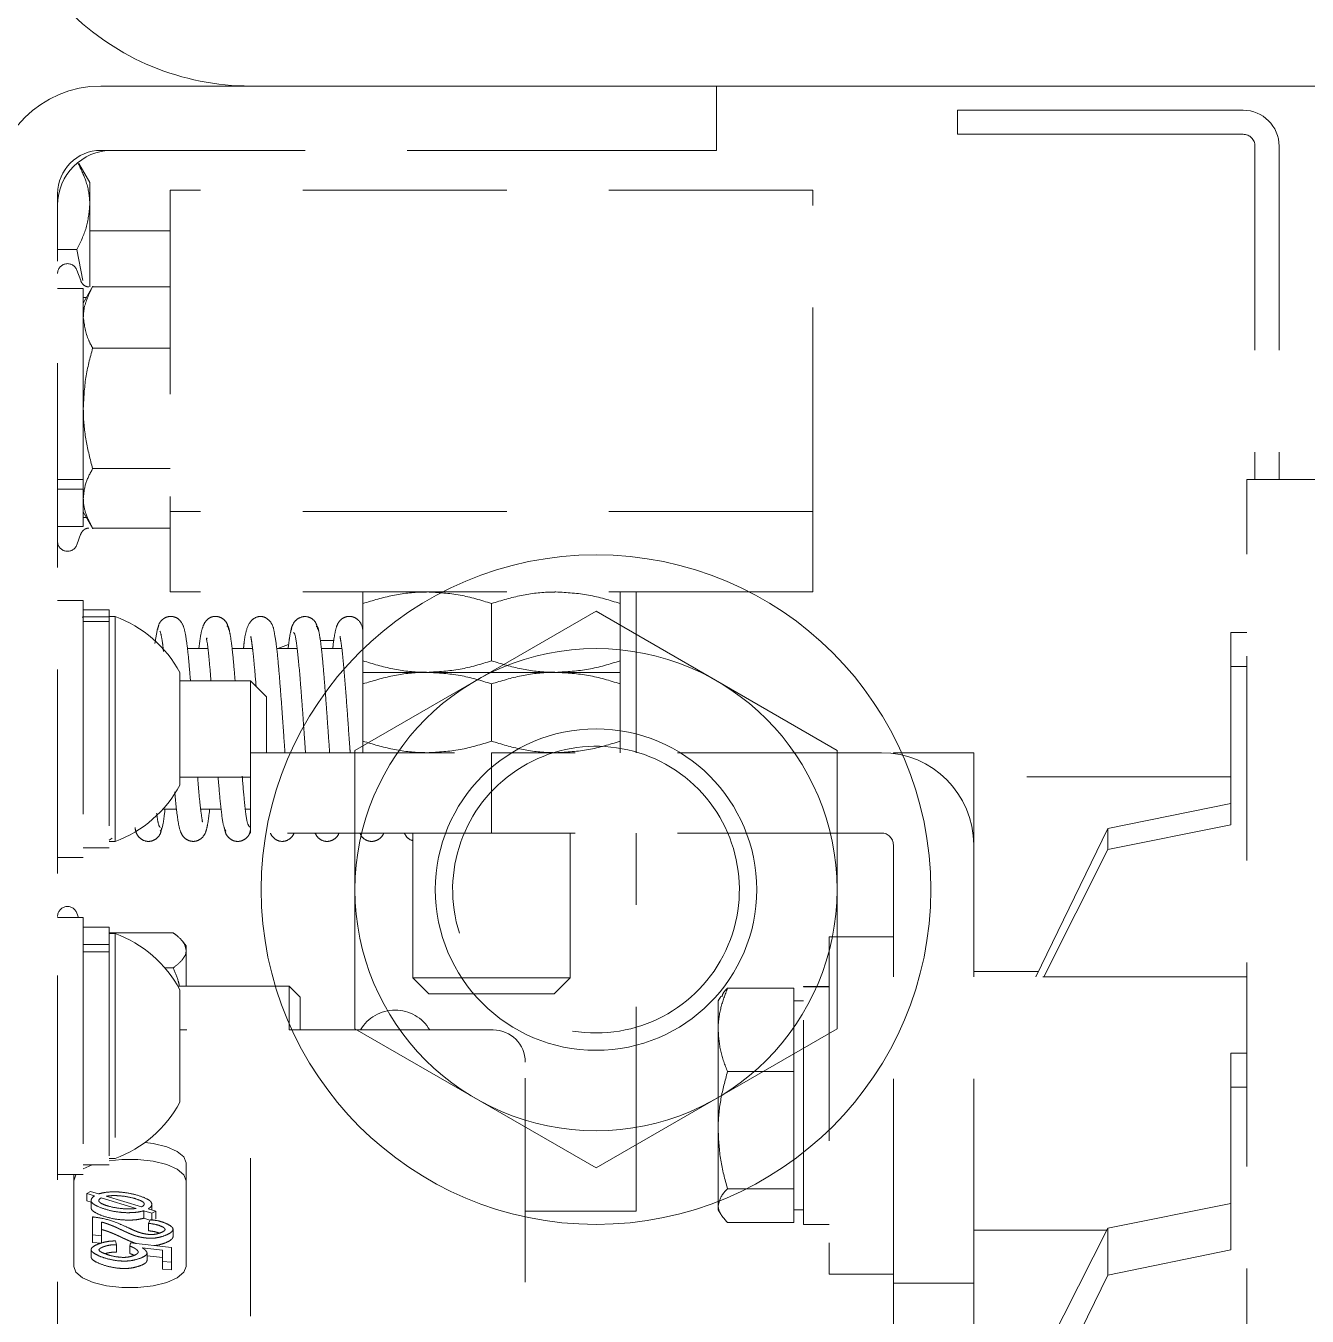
# Model space of a CAD drawing. Header units: millimetres. Extents: x 5227 to 261376, y 53707 to 123566.
# Drawn here: x 77447.3 to 77527, y 112182 to 112262.3 of the extents above; entities that cross this region are included whole.
import ezdxf

# ---------------------------------------------------------------- set-up
doc = ezdxf.new("R2010")
doc.units = ezdxf.units.MM
doc.linetypes.add('HIDDEN', pattern=[9.525, 6.35, -3.175])
doc.layers.get('0').update_dxf_attribs({"lineweight": 0})
doc.layers.add('PV_DIMENTION_SECOND_ROMANS', color=7, linetype='Continuous', lineweight=0)
doc.layers.add('PV_STEEL_BOX&PIPE_SECTION', color=6, linetype='Continuous', lineweight=0)

# ---------------------------------------------------------------- blocks, each defined once
blk = doc.blocks.new('SHS 200X8.0TK')
at = {"layer": 'PV_STEEL_BOX&PIPE_SECTION', "linetype": 'ByBlock'}
blk.add_lwpolyline([(-84, 100), (84, 100, -0.414214), (100, 84), (100, -84, -0.414214), (84, -100), (-84, -100, -0.414214), (-100, -84), (-100, 84, -0.414214)], format="xyb", close=True, dxfattribs=at)
blk = doc.blocks.new('G$C8B689587')
at = {"color": 0}
blk.add_lwpolyline([(-18, -10.392), (0, -20.785), (18, -10.392), (18, 10.392), (0, 20.785), (-18, 10.392)], close=True, dxfattribs=at)
for radius in [25, 12]:
    blk.add_circle((0, 0), radius, dxfattribs=at)
at = {"color": 8}
blk.add_circle((0, 0), 18, dxfattribs=at)
blk.add_arc((0, 0), 10.704, 260.61275, 197.73224, dxfattribs=at)
blk = doc.blocks.new('G$C42F62ED0')
at = {"xscale": -0.8333333333333334, "yscale": 0.8333333333333334, "zscale": 0.8333333333333334}
blk.add_blockref('G$C8B689587', (62.5, -150), dxfattribs=at)
at = {"layer": 'PV_STEEL_BOX&PIPE_SECTION', "linetype": 'ByBlock'}
blk.add_blockref('SHS 200X8.0TK', (0, 0), dxfattribs=at)
blk = doc.blocks.new('G$C513EE79C')
at = {"color": 252, "linetype": 'HIDDEN', "lineweight": 0, "ltscale": 2}
for p, q in [((-93.3, -100), (-55, -100)), ((-55, -100), (-55, -104)), ((-40, -103), (-40, -101.5)), ((-40, -101.5), (-30, -101.5)), ((-30, -101.5), (-22.237, -101.5)), ((-30, -103), (-40, -103)), ((-30, -103), (-22.237, -103)), ((-93.3, -104), (-65, -104)), ((-55, -104), (-65, -104)), ((-21.5, -103.737), (-21.5, -124.48)), ((-20, -103.737), (-20, -124.48)), ((-94, -106), (-94.678, -104.826)), ((-96, -530), (-96, -106.7)), ((-94, -106), (-94, -107.394)), ((-89, -106.48), (-89, -126.48)), ((-49, -106.48), (-89, -106.48)), ((-49, -126.48), (-49, -106.48)), ((-94, -107.394), (-94, -112.495)), ((-89, -109), (-94, -109)), ((-96, -110.171), (-94.804, -110.171)), ((-94.426, -112.1), (-94.804, -110.171)), ((-94.563, -112.107), (-94.8, -111.457)), ((-94.4, -112.6), (-96, -112.6)), ((-93.799, -112.459), (-94.4, -113.5)), ((-94.4, -124.479), (-94.4, -112.6)), ((-94.2, -113.154), (-94.4, -113.154)), ((-89, -112.495), (-93.819, -112.495)), ((-89, -116.3), (-93.819, -116.3)), ((-89, -123.805), (-93.819, -123.805)), ((-94.4, -124.479), (-96, -124.479)), ((-96, -125.088), (-94.4, -125.088)), ((-94.4, -124.505), (-94.4, -125.088)), ((-94.4, -127.4), (-94.4, -125.088)), ((-22, -262.48), (-22, -124.48)), ((-22, -124.48), (-16.5, -124.48)), ((-94.4, -126.5), (-93.799, -127.541)), ((-94.2, -126.846), (-94.4, -126.846)), ((-89, -126.48), (-89, -131.48)), ((-49, -126.48), (-89, -126.48)), ((-49, -131.48), (-49, -126.48)), ((-96, -127.4), (-94.4, -127.4)), ((-89, -127.505), (-93.819, -127.505)), ((-94.8, -128.543), (-94.545, -127.841)), ((-49, -131.48), (-89, -131.48)), ((-60, -141.48), (-60, -131.48)), ((-94.4, -132), (-96, -132)), ((-94.4, -132), (-94.4, -132.606)), ((-77, -135.765), (-77, -132.195)), ((-69, -135.765), (-69, -132.195)), ((-61, -135.765), (-61, -132.195)), ((-94.4, -133.043), (-94.465, -133.038)), ((-92.8, -132.6), (-94.4, -132.6)), ((-94.4, -132.606), (-94.4, -148)), ((-92.8, -133.018), (-94.4, -133.018)), ((-92.8, -132.6), (-92.8, -133.018)), ((-92.42, -133), (-92.8, -133)), ((-92.8, -133.323), (-92.8, -133.018)), ((-92.42, -133), (-92.42, -144.641)), ((-94.4, -133.323), (-92.8, -133.323)), ((-92.8, -133.323), (-92.8, -147.4)), ((-89.788, -133.748), (-89.951, -134.684)), ((-23, -134.005), (-23, -136.126)), ((-23, -134.005), (-22, -134.005)), ((-82.291, -135), (-81.633, -134.748)), ((-79.65, -134.5), (-78.811, -134.5)), ((-89.432, -135), (-89.453, -135)), ((-86.651, -135), (-87.924, -135)), ((-83.87, -135), (-85.145, -135)), ((-81.093, -135), (-82.368, -135)), ((-78.319, -135), (-79.589, -135)), ((-77, -136.48), (-73, -136.48)), ((-65, -136.48), (-73, -136.48)), ((-61, -136.48), (-65, -136.48)), ((-22, -136.126), (-23, -136.126)), ((-23, -136.126), (-23, -145.963)), ((-88.4, -136.5), (-88.4, -142.32)), ((-84, -137), (-88.4, -137)), ((-83, -138), (-84, -137)), ((-84, -141.48), (-84, -137)), ((-77, -140.765), (-77, -137.195)), ((-69, -140.765), (-69, -137.195)), ((-61, -140.765), (-61, -137.195)), ((-83, -138), (-83, -141.48)), ((-84, -146.48), (-84, -141.48)), ((-84, -141.48), (-69, -141.48)), ((-69, -141.48), (-69, -146.48)), ((-44.737, -141.48), (-69, -141.48)), ((-44, -141.48), (-39, -141.48)), ((-44, -141.48), (-44, -141.527)), ((-39, -147.217), (-39, -141.48)), ((-88.4, -142.32), (-88.4, -143.5)), ((-88.4, -143), (-84, -143)), ((-23, -142.98), (-39, -142.98)), ((-92.42, -144.641), (-92.42, -147)), ((-89.453, -145), (-88.6, -145)), ((-87.098, -145), (-85.82, -145)), ((-84.309, -145), (-84, -145)), ((-30.664, -146.205), (-23, -144.632)), ((-23, -145.963), (-30.664, -147.499)), ((-92.8, -146.92), (-92.602, -146.8)), ((-69, -146.48), (-84, -146.48)), ((-73.9, -146.48), (-73.9, -155.48)), ((-44.737, -146.48), (-69, -146.48)), ((-64.1, -155.48), (-64.1, -146.48)), ((-60, -170), (-60, -146.48)), ((-35.136, -155.428), (-30.664, -146.205)), ((-30.664, -147.499), (-30.664, -146.205)), ((-94.4, -147.4), (-92.8, -147.4)), ((-92.8, -147), (-92.42, -147)), ((-44, -174.48), (-44, -147.217)), ((-39, -174.48), (-39, -147.217)), ((-34.642, -155.428), (-30.664, -147.499)), ((-96, -148), (-94.4, -148)), ((-94.4, -151.73), (-96, -151.73)), ((-94.701, -151.73), (-94.8, -151.457)), ((-94.4, -151.73), (-94.4, -153.111)), ((-92.8, -152.33), (-94.4, -152.33)), ((-92.8, -152.33), (-92.8, -153.411)), ((-94.4, -153.111), (-94.4, -167.73)), ((-92.8, -152.691), (-88.8, -152.691)), ((-92.42, -152.73), (-92.8, -152.73)), ((-92.42, -152.73), (-92.42, -166.73)), ((-88, -153.5), (-88.242, -153.196)), ((-44, -152.928), (-48, -152.928)), ((-48, -152.928), (-48, -173.928)), ((-92.8, -153.411), (-94.4, -153.411)), ((-94.4, -153.863), (-92.8, -153.863)), ((-92.8, -153.741), (-92.8, -153.411)), ((-92.8, -153.741), (-92.8, -153.863)), ((-92.8, -153.863), (-92.8, -167.13)), ((-88, -153.5), (-88, -153.779)), ((-88, -153.779), (-88, -156)), ((-89.332, -154.867), (-88.8, -154.867)), ((-73.9, -155.48), (-72.9, -156.48)), ((-73.9, -155.48), (-64.1, -155.48)), ((-65.1, -156.48), (-64.1, -155.48)), ((-34.972, -155.089), (-39, -155.089)), ((-22, -155.428), (-39, -155.428)), ((-81.591, -156), (-88.528, -156)), ((-88.4, -156.23), (-88.4, -163.23)), ((-80.9, -156.691), (-81.591, -156)), ((-81.591, -158.73), (-81.591, -156)), ((-65.1, -156.48), (-72.9, -156.48)), ((-50.2, -156.137), (-54.319, -156.137)), ((-50.2, -156.137), (-50.2, -158.731)), ((-48, -156.028), (-49.6, -156.028)), ((-49.6, -156.039), (-49.6, -156.028)), ((-49.6, -170.828), (-49.6, -156.039)), ((-49.6, -156.039), (-48, -156.039)), ((-80.9, -158.73), (-80.9, -156.691)), ((-54.743, -156.657), (-54.9, -156.928)), ((-54.9, -156.928), (-54.9, -158.731)), ((-49.6, -156.928), (-50.2, -156.928)), ((-68.9, -158.73), (-88.4, -158.73)), ((-54.9, -158.731), (-54.9, -164.97)), ((-50.2, -158.731), (-50.2, -161.325)), ((-23, -160.168), (-23, -162.289)), ((-23, -160.168), (-22, -160.168)), ((-50.2, -161.325), (-54.319, -161.325)), ((-50.2, -161.325), (-50.2, -164.97)), ((-22, -162.289), (-23, -162.289)), ((-23, -162.289), (-23, -172.421)), ((-54.9, -164.97), (-54.9, -169.668)), ((-50.2, -164.97), (-50.2, -168.616)), ((-92.8, -166.73), (-92.42, -166.73)), ((-88, -167.001), (-88, -173.441)), ((-84, -176.544), (-84, -166.711)), ((-96, -167.73), (-94.4, -167.73)), ((-95, -173.441), (-95, -167.73)), ((-94.4, -167.13), (-92.8, -167.13)), ((-93.852, -167.13), (-94.4, -167.37)), ((-50.2, -168.616), (-54.319, -168.616)), ((-50.2, -168.616), (-50.2, -169.668)), ((-94.185, -168.904), (-93.945, -168.786)), ((-93.701, -169.05), (-94.185, -168.904)), ((-94.185, -168.904), (-94.185, -169.367)), ((-94.185, -169.367), (-93.914, -169.448)), ((-93.945, -168.786), (-93.453, -168.934)), ((-93.914, -169.366), (-93.914, -169.829)), ((-91.117, -169.835), (-93.282, -169.177)), ((-92.973, -169.08), (-90.785, -169.743)), ((-90.13, -170.135), (-90.629, -169.984)), ((-90.629, -169.984), (-90.629, -170.447)), ((-90.362, -169.871), (-89.882, -170.016)), ((-90.13, -169.552), (-90.13, -169.941)), ((-89.882, -170.016), (-90.13, -170.135)), ((-90.13, -170.135), (-90.13, -170.598)), ((-89.882, -170.478), (-89.882, -170.016)), ((-66.9, -170), (-60, -170)), ((-54.9, -169.668), (-54.9, -169.928)), ((-54.9, -169.928), (-54.743, -170.199)), ((-50.2, -169.668), (-50.2, -170.719)), ((-50.2, -169.928), (-49.6, -169.928)), ((-30.664, -171.064), (-23, -169.533)), ((-93.834, -171.491), (-93.834, -170.361)), ((-93.266, -170.688), (-93.266, -171.536)), ((-90.629, -170.447), (-90.256, -170.56)), ((-90.336, -170.766), (-90.248, -170.538)), ((-90.336, -170.766), (-90.336, -171.229)), ((-50.2, -170.719), (-54.319, -170.719)), ((-49.6, -170.828), (-48, -170.828)), ((-93.266, -171.536), (-93.834, -171.491)), ((-93.834, -171.491), (-93.834, -171.954)), ((-93.266, -171.536), (-93.266, -171.998)), ((-88.815, -171.137), (-88.815, -171.6)), ((-30.726, -171.187), (-39, -171.187)), ((-35.25, -180.16), (-30.664, -171.064)), ((-30.664, -173.987), (-30.664, -171.064)), ((-93.918, -172.399), (-93.918, -172.862)), ((-93.834, -171.954), (-93.266, -171.998)), ((-92.405, -171.862), (-92.344, -172.1)), ((-92.344, -172.563), (-92.344, -172.1)), ((-91.498, -172.185), (-91.46, -171.98)), ((-91.498, -172.185), (-91.498, -172.648)), ((-91.46, -171.98), (-88.903, -172.266)), ((-89.471, -172.426), (-90.74, -172.285)), ((-90.435, -172.623), (-90.435, -173.085)), ((-89.471, -173.145), (-89.471, -172.426)), ((-88.903, -172.266), (-88.903, -173.191)), ((-23, -172.421), (-30.664, -173.987)), ((-90.435, -172.782), (-89.471, -172.889)), ((-89.471, -173.145), (-89.471, -173.608)), ((-88.903, -173.191), (-89.471, -173.145)), ((-88.903, -173.191), (-88.903, -173.654)), ((-89.471, -173.608), (-88.903, -173.654)), ((-48, -173.928), (-44, -173.928)), ((-35.25, -183.386), (-30.664, -173.987)), ((-44, -174.48), (-39, -174.48)), ((-44, -199.48), (-44, -174.48)), ((-39, -174.48), (-39, -199.48))]:
    blk.add_line(p, q, dxfattribs=at)
at = {"color": 252, "linetype": 'HIDDEN', "lineweight": 0, "ltscale": 2, "flags": 128}
for points in [[(-90.552, -165.725), (-90.046, -165.795), (-89.208, -165.999), (-88.556, -166.285), (-88.142, -166.628), (-88, -167.001)], [(-88, -168.112), (-88.142, -167.738), (-88.556, -167.395), (-89.208, -167.11), (-90.046, -166.906), (-91.002, -166.8), (-91.998, -166.8), (-92.8, -166.881)], [(-94.852, -167.73), (-94.858, -167.738), (-95, -168.112)], [(-88, -173.441), (-88.142, -173.814), (-88.556, -174.157), (-89.208, -174.443), (-90.046, -174.647), (-91.002, -174.753), (-91.998, -174.753), (-92.954, -174.647), (-93.792, -174.443), (-94.444, -174.157), (-94.858, -173.814), (-95, -173.441)]]:
    blk.add_lwpolyline(points, dxfattribs=at)
at = {"color": 252, "linetype": 'HIDDEN', "lineweight": 0, "ltscale": 2}
for centre, radius, start, end in [((-93.3, -106.7), 6.7, 90, 180), ((-22.237, -103.737), 2.237, 0, 90), ((-22.237, -103.737), 0.737, 0, 90), ((-92.6, -107.4), 3.4, 90, 180), ((-93.3, -106.7), 2.7, 90, 180), ((-95.381, -111.669), 0.619, 20, 180), ((-95.381, -128.331), 0.619, 180, 340), ((-94.981, -140), 7.454, 28.00594, 69.90535), ((-44.737, -147.217), 5.737, 0, 90), ((-94.981, -140), 7.454, 290.09465, 331.99406), ((-44.737, -147.217), 0.737, 0, 90), ((-95.381, -151.669), 0.619, 20, 180), ((-94.981, -159.73), 7.454, 28.00594, 69.90535), ((-75, -160), 2.5, 30.5307, 149.4693), ((-68.9, -160.73), 2, 0, 90), ((-94.981, -159.73), 7.454, 290.09465, 331.99406)]:
    blk.add_arc(centre, radius, start, end, dxfattribs=at)
for points, knots in [([(-94, -107.394), (-94.001, -107.328), (-94.008, -106.829), (-94.166, -105.956), (-94.543, -105.174), (-94.718, -104.812)], [0, 0, 0, 0, 0.07549, 0.571675, 1, 1, 1, 1]), ([(-94.804, -110.171), (-94.579, -109.72), (-94.126, -108.81), (-94.042, -107.868), (-94, -107.394)], [0, 0, 0, 0, 0.495458, 1, 1, 1, 1]), ([(-94.064, -112.495), (-94.117, -112.489), (-94.223, -112.478), (-94.368, -112.392), (-94.487, -112.269), (-94.543, -112.163), (-94.564, -112.106), (-94.564, -112.105)], [0, 0, 0, 0, 0.236168, 0.471367, 0.732415, 0.993147, 1, 1, 1, 1]), ([(-94.064, -112.498), (-94.117, -112.493), (-94.223, -112.481), (-94.368, -112.396), (-94.487, -112.272), (-94.543, -112.166), (-94.564, -112.11), (-94.564, -112.108)], [0, 0, 0, 0, 0.236168, 0.471367, 0.732415, 0.993147, 1, 1, 1, 1]), ([(-94.4, -114.397), (-94.391, -114.224), (-94.359, -113.58), (-94.047, -112.953), (-93.819, -112.495)], [0, 0, 0, 0, 0.268634, 1, 1, 1, 1]), ([(-93.819, -116.3), (-93.907, -116.14), (-94.247, -115.52), (-94.335, -114.876), (-94.4, -114.397)], [0, 0, 0, 0, 0.257551, 1, 1, 1, 1]), ([(-93.819, -116.3), (-93.982, -116.909), (-94.309, -118.139), (-94.37, -119.411), (-94.4, -120.052)], [0, 0, 0, 0, 0.495458, 1, 1, 1, 1]), ([(-94.4, -120.052), (-94.399, -120.141), (-94.394, -120.815), (-94.267, -122.085), (-93.97, -123.228), (-93.819, -123.805)], [0, 0, 0, 0, 0.070077, 0.530778, 1, 1, 1, 1]), ([(-93.819, -123.805), (-93.982, -124.106), (-94.309, -124.712), (-94.37, -125.339), (-94.4, -125.655)], [0, 0, 0, 0, 0.495458, 1, 1, 1, 1]), ([(-94.4, -125.655), (-94.399, -125.699), (-94.394, -126.031), (-94.267, -126.657), (-93.97, -127.221), (-93.819, -127.505)], [0, 0, 0, 0, 0.070077, 0.530778, 1, 1, 1, 1]), ([(-94.564, -127.895), (-94.564, -127.894), (-94.543, -127.837), (-94.487, -127.731), (-94.368, -127.608), (-94.223, -127.522), (-94.117, -127.511), (-94.064, -127.505)], [0, 0, 0, 0, 0.006853, 0.267585, 0.528633, 0.763832, 1, 1, 1, 1]), ([(-73, -131.48), (-73.095, -131.481), (-73.813, -131.487), (-75.167, -131.643), (-76.385, -132.01), (-77, -132.195)], [0, 0, 0, 0, 0.070086, 0.530782, 1, 1, 1, 1]), ([(-77, -131.48), (-77, -131.491), (-77, -131.53), (-77, -131.914), (-77, -132.195)], [0, 0, 0, 0, 0.268634, 1, 1, 1, 1]), ([(-69, -132.195), (-69.65, -131.995), (-70.961, -131.592), (-72.316, -131.517), (-73, -131.48)], [0, 0, 0, 0, 0.495458, 1, 1, 1, 1]), ([(-65, -131.48), (-65.095, -131.481), (-65.813, -131.487), (-67.167, -131.643), (-68.385, -132.01), (-69, -132.195)], [0, 0, 0, 0, 0.070086, 0.530782, 1, 1, 1, 1]), ([(-61, -132.195), (-61.65, -131.995), (-62.961, -131.592), (-64.316, -131.517), (-65, -131.48)], [0, 0, 0, 0, 0.495458, 1, 1, 1, 1]), ([(-61, -131.48), (-61, -131.491), (-61, -131.53), (-61, -131.914), (-61, -132.195)], [0, 0, 0, 0, 0.268634, 1, 1, 1, 1]), ([(-87.735, -137), (-87.765, -136.619), (-87.835, -135.749), (-87.948, -134.706), (-88.066, -133.951), (-88.2, -133.483), (-88.439, -133.18), (-88.693, -133.025), (-89.036, -132.98), (-89.325, -133.07), (-89.537, -133.243), (-89.712, -133.478), (-89.749, -133.684), (-89.773, -133.819)], [0, 0, 0, 0, 0.149187, 0.340946, 0.521884, 0.664359, 0.724947, 0.781431, 0.822093, 0.876516, 0.907246, 0.938713, 1, 1, 1, 1]), ([(-85.364, -133.815), (-85.385, -133.689), (-85.428, -133.442), (-85.685, -133.14), (-85.984, -133.004), (-86.282, -132.994), (-86.496, -133.058), (-86.76, -133.228), (-86.965, -133.585), (-87.108, -134.163), (-87.178, -134.72), (-87.213, -135)], [0, 0, 0, 0, 0.080617, 0.157886, 0.221788, 0.266973, 0.318938, 0.386917, 0.569403, 0.783946, 1, 1, 1, 1]), ([(-81.85, -141.48), (-81.867, -141.255), (-81.92, -140.554), (-82.007, -139.246), (-82.126, -137.64), (-82.253, -136.048), (-82.382, -134.737), (-82.529, -133.913), (-82.63, -133.447), (-83.037, -133.034), (-83.494, -132.973), (-84.029, -133.228), (-84.291, -133.905), (-84.373, -134.446), (-84.421, -134.881), (-84.434, -135)], [0, 0, 0, 0, 0.043029, 0.134509, 0.234688, 0.342966, 0.460863, 0.569302, 0.645659, 0.701853, 0.742243, 0.792047, 0.883369, 0.968055, 1, 1, 1, 1]), ([(-79.816, -133.801), (-79.843, -133.663), (-79.89, -133.423), (-80.132, -133.148), (-80.459, -132.989), (-80.874, -133.015), (-81.234, -133.26), (-81.445, -133.63), (-81.483, -133.886), (-81.502, -134.012)], [0, 0, 0, 0, 0.146514, 0.253681, 0.385354, 0.536183, 0.694538, 0.850096, 1, 1, 1, 1]), ([(-77, -133.887), (-77.012, -133.826), (-77.07, -133.53), (-77.186, -133.295), (-77.493, -133.07), (-77.7, -133.008), (-77.919, -132.991), (-78.158, -133.049), (-78.365, -133.184), (-78.506, -133.345), (-78.635, -133.578), (-78.739, -133.987), (-78.82, -134.432), (-78.869, -134.919), (-78.877, -135)], [0, 0, 0, 0, 0.049244, 0.238858, 0.307762, 0.33651, 0.362417, 0.41123, 0.457287, 0.503946, 0.562982, 0.725682, 0.954152, 1, 1, 1, 1]), ([(-89.63, -133.909), (-89.58, -134.066), (-89.508, -134.293), (-89.433, -134.977), (-89.41, -135.188)], [0, 0, 0, 0, 0.691066, 1, 1, 1, 1]), ([(-84.958, -137), (-84.976, -136.766), (-85.027, -136.126), (-85.11, -135.242), (-85.213, -134.398), (-85.314, -133.833), (-85.399, -133.556), (-85.452, -133.597), (-85.469, -133.61)], [0, 0, 0, 0, 0.110996, 0.303559, 0.501566, 0.700371, 0.902768, 1, 1, 1, 1]), ([(-81.429, -133.726), (-81.475, -133.866), (-81.549, -134.091), (-81.626, -134.751), (-81.655, -135)], [0, 0, 0, 0, 0.62202, 1, 1, 1, 1]), ([(-81.35, -134.025), (-81.317, -134.011), (-81.229, -133.976), (-81.085, -134.947), (-80.944, -136.434), (-80.826, -137.942), (-80.734, -139.188), (-80.652, -140.396), (-80.597, -141.149), (-80.573, -141.48)], [0, 0, 0, 0, 0.130694, 0.34348, 0.563145, 0.677004, 0.792791, 0.908688, 1, 1, 1, 1]), ([(-79.073, -141.48), (-79.104, -141.061), (-79.165, -140.217), (-79.254, -138.904), (-79.351, -137.618), (-79.447, -136.414), (-79.542, -135.354), (-79.644, -134.491), (-79.745, -133.894), (-79.832, -133.587), (-79.887, -133.616), (-79.907, -133.627)], [0, 0, 0, 0, 0.109728, 0.220832, 0.335285, 0.450752, 0.567146, 0.686994, 0.807602, 0.929755, 1, 1, 1, 1]), ([(-86.694, -134.366), (-86.703, -134.362), (-86.752, -134.345), (-86.681, -134.619), (-86.595, -135.436), (-86.508, -136.344), (-86.462, -136.948), (-86.458, -137)], [0, 0, 0, 0, 0.04224, 0.225931, 0.596723, 0.965044, 1, 1, 1, 1]), ([(-83.963, -134.251), (-83.966, -134.249), (-83.984, -134.24), (-83.955, -134.367), (-83.913, -134.658), (-83.848, -135.148), (-83.763, -135.972), (-83.699, -136.721), (-83.654, -137.319), (-83.651, -137.349)], [0, 0, 0, 0, 0.032497, 0.156589, 0.307733, 0.483154, 0.657322, 0.983152, 1, 1, 1, 1]), ([(-78.419, -134.225), (-78.422, -134.224), (-78.439, -134.224), (-78.353, -134.61), (-78.249, -135.526), (-78.137, -136.81), (-78.029, -138.191), (-77.926, -139.619), (-77.851, -140.738), (-77.805, -141.343), (-77.795, -141.48)], [0, 0, 0, 0, 0.0264, 0.169229, 0.350173, 0.515797, 0.666979, 0.806318, 0.956026, 1, 1, 1, 1]), ([(-73, -136.48), (-73.095, -136.479), (-73.813, -136.473), (-75.167, -136.317), (-76.385, -135.95), (-77, -135.765)], [0, 0, 0, 0, 0.070086, 0.530782, 1, 1, 1, 1]), ([(-77, -136.48), (-77, -136.469), (-77, -136.43), (-77, -136.046), (-77, -135.765)], [0, 0, 0, 0, 0.268634, 1, 1, 1, 1]), ([(-73, -136.48), (-73.095, -136.481), (-73.813, -136.487), (-75.167, -136.643), (-76.385, -137.01), (-77, -137.195)], [0, 0, 0, 0, 0.070086, 0.530782, 1, 1, 1, 1]), ([(-77, -136.48), (-77, -136.491), (-77, -136.53), (-77, -136.914), (-77, -137.195)], [0, 0, 0, 0, 0.268634, 1, 1, 1, 1]), ([(-69, -135.765), (-69.65, -135.965), (-70.961, -136.368), (-72.316, -136.443), (-73, -136.48)], [0, 0, 0, 0, 0.495458, 1, 1, 1, 1]), ([(-69, -137.195), (-69.65, -136.995), (-70.961, -136.592), (-72.316, -136.517), (-73, -136.48)], [0, 0, 0, 0, 0.495458, 1, 1, 1, 1]), ([(-65, -136.48), (-65.095, -136.479), (-65.813, -136.473), (-67.167, -136.317), (-68.385, -135.95), (-69, -135.765)], [0, 0, 0, 0, 0.070086, 0.530782, 1, 1, 1, 1]), ([(-65, -136.48), (-65.095, -136.481), (-65.813, -136.487), (-67.167, -136.643), (-68.385, -137.01), (-69, -137.195)], [0, 0, 0, 0, 0.070086, 0.530782, 1, 1, 1, 1]), ([(-61, -135.765), (-61.65, -135.965), (-62.961, -136.368), (-64.316, -136.443), (-65, -136.48)], [0, 0, 0, 0, 0.495458, 1, 1, 1, 1]), ([(-61, -137.195), (-61.65, -136.995), (-62.961, -136.592), (-64.316, -136.517), (-65, -136.48)], [0, 0, 0, 0, 0.495458, 1, 1, 1, 1]), ([(-61, -136.48), (-61, -136.469), (-61, -136.43), (-61, -136.046), (-61, -135.765)], [0, 0, 0, 0, 0.268634, 1, 1, 1, 1]), ([(-61, -136.48), (-61, -136.491), (-61, -136.53), (-61, -136.914), (-61, -137.195)], [0, 0, 0, 0, 0.268634, 1, 1, 1, 1]), ([(-73, -141.48), (-73.095, -141.479), (-73.813, -141.473), (-75.167, -141.317), (-76.385, -140.95), (-77, -140.765)], [0, 0, 0, 0, 0.070086, 0.530782, 1, 1, 1, 1]), ([(-77, -141.48), (-77, -141.469), (-77, -141.43), (-77, -141.046), (-77, -140.765)], [0, 0, 0, 0, 0.268634, 1, 1, 1, 1]), ([(-69, -140.765), (-69.65, -140.965), (-70.961, -141.368), (-72.316, -141.443), (-73, -141.48)], [0, 0, 0, 0, 0.495458, 1, 1, 1, 1]), ([(-65, -141.48), (-65.095, -141.479), (-65.813, -141.473), (-67.167, -141.317), (-68.385, -140.95), (-69, -140.765)], [0, 0, 0, 0, 0.070086, 0.530782, 1, 1, 1, 1]), ([(-61, -140.765), (-61.65, -140.965), (-62.961, -141.368), (-64.316, -141.443), (-65, -141.48)], [0, 0, 0, 0, 0.495458, 1, 1, 1, 1]), ([(-61, -141.48), (-61, -141.469), (-61, -141.43), (-61, -141.046), (-61, -140.765)], [0, 0, 0, 0, 0.268634, 1, 1, 1, 1]), ([(-86.997, -145.77), (-86.995, -145.772), (-86.983, -145.777), (-87.013, -145.64), (-87.087, -145.14), (-87.193, -144.188), (-87.261, -143.347), (-87.288, -143)], [0, 0, 0, 0, 0.031046, 0.140865, 0.430081, 0.76516, 1, 1, 1, 1]), ([(-86.012, -143), (-86.008, -143.048), (-85.957, -143.715), (-85.857, -144.815), (-85.694, -146.103), (-85.583, -146.276), (-85.524, -146.366)], [0, 0, 0, 0, 0.022486, 0.312686, 0.639855, 1, 1, 1, 1]), ([(-84.05, -146.112), (-84.102, -146.047), (-84.209, -145.911), (-84.366, -144.737), (-84.467, -143.502), (-84.512, -142.948)], [0, 0, 0, 0, 0.337287, 0.702614, 1, 1, 1, 1]), ([(-88.71, -143.925), (-88.689, -144.174), (-88.63, -144.855), (-88.513, -145.703), (-88.425, -146.252), (-88.23, -146.657), (-88.018, -146.863), (-87.79, -146.978), (-87.54, -147.01), (-87.274, -146.962), (-86.941, -146.749), (-86.756, -146.37), (-86.648, -145.907), (-86.575, -145.319), (-86.535, -145)], [0, 0, 0, 0, 0.087353, 0.239307, 0.389513, 0.458174, 0.492142, 0.526735, 0.560187, 0.590181, 0.638477, 0.725692, 0.851292, 1, 1, 1, 1]), ([(-89.609, -146.137), (-89.654, -146.092), (-89.73, -146.016), (-89.807, -145.469), (-89.838, -145.248)], [0, 0, 0, 0, 0.595831, 1, 1, 1, 1]), ([(-89.609, -146.365), (-89.551, -146.29), (-89.453, -146.164), (-89.354, -145.333), (-89.315, -145)], [0, 0, 0, 0, 0.598599, 1, 1, 1, 1]), ([(-91.183, -146.131), (-91.166, -146.238), (-91.131, -146.462), (-90.923, -146.79), (-90.627, -146.969), (-90.355, -147.008), (-90.097, -146.978), (-89.831, -146.838), (-89.585, -146.535), (-89.541, -146.294), (-89.515, -146.148)], [0, 0, 0, 0, 0.127418, 0.268107, 0.418821, 0.494983, 0.569034, 0.70465, 0.820653, 1, 1, 1, 1]), ([(-85.619, -146.151), (-85.603, -146.255), (-85.569, -146.476), (-85.361, -146.798), (-85.066, -146.972), (-84.795, -147.009), (-84.536, -146.977), (-84.272, -146.833), (-84.056, -146.572), (-84.019, -146.386), (-84, -146.293)], [0, 0, 0, 0, 0.131198, 0.278478, 0.438219, 0.519562, 0.599037, 0.745777, 0.873119, 1, 1, 1, 1]), ([(-82.757, -146.48), (-82.703, -146.589), (-82.619, -146.761), (-82.261, -146.991), (-81.844, -147.025), (-81.437, -146.785), (-81.328, -146.577), (-81.277, -146.48)], [0, 0, 0, 0, 0.253781, 0.399836, 0.592874, 0.809236, 1, 1, 1, 1]), ([(-79.981, -146.48), (-79.924, -146.584), (-79.804, -146.808), (-79.504, -146.973), (-79.235, -147.009), (-78.975, -146.975), (-78.715, -146.826), (-78.533, -146.625), (-78.504, -146.506), (-78.497, -146.48)], [0, 0, 0, 0, 0.179406, 0.383741, 0.488581, 0.591513, 0.783154, 0.951915, 1, 1, 1, 1]), ([(-77.18, -146.48), (-77.168, -146.522), (-77.134, -146.643), (-76.984, -146.81), (-76.768, -146.943), (-76.501, -147.019), (-76.195, -146.981), (-75.864, -146.77), (-75.745, -146.597), (-75.712, -146.487), (-75.71, -146.48)], [0, 0, 0, 0, 0.097294, 0.278081, 0.364586, 0.450023, 0.605913, 0.735939, 0.983143, 1, 1, 1, 1]), ([(-74.426, -146.48), (-74.368, -146.589), (-74.251, -146.812), (-74.019, -146.911), (-73.9, -146.962)], [0, 0, 0, 0, 0.487139, 1, 1, 1, 1]), ([(-88, -153.779), (-88.026, -153.637), (-88.08, -153.35), (-88.415, -152.988), (-88.696, -152.772), (-88.8, -152.691)], [0, 0, 0, 0, 0.379585, 0.769571, 1, 1, 1, 1]), ([(-88.8, -154.867), (-88.609, -154.714), (-88.224, -154.406), (-88.016, -154.034), (-88.003, -153.824), (-88, -153.779)], [0, 0, 0, 0, 0.434794, 0.879848, 1, 1, 1, 1]), ([(-88.426, -155.956), (-88.448, -155.864), (-88.54, -155.491), (-88.688, -155.135), (-88.8, -154.867)], [0, 0, 0, 0, 0.247028, 1, 1, 1, 1]), ([(-54.9, -158.731), (-54.899, -158.669), (-54.894, -158.204), (-54.767, -157.326), (-54.47, -156.536), (-54.319, -156.137)], [0, 0, 0, 0, 0.070077, 0.530778, 1, 1, 1, 1]), ([(-54.319, -156.137), (-54.4, -156.213), (-54.581, -156.385), (-54.637, -156.564), (-54.667, -156.663)], [0, 0, 0, 0, 0.444632, 1, 1, 1, 1]), ([(-54.319, -161.325), (-54.482, -160.904), (-54.809, -160.053), (-54.87, -159.174), (-54.9, -158.731)], [0, 0, 0, 0, 0.495458, 1, 1, 1, 1]), ([(-66.9, -193.477), (-66.9, -192.146), (-66.9, -189.442), (-66.9, -185.389), (-66.9, -181.683), (-66.9, -178.387), (-66.9, -175.507), (-66.9, -172.792), (-66.9, -170.28), (-66.9, -168.013), (-66.9, -166.033), (-66.9, -164.35), (-66.9, -162.849), (-66.9, -161.658), (-66.9, -160.872), (-66.9, -160.777), (-66.9, -160.73)], [0, 0, 0, 0, 0.077637, 0.157672, 0.239953, 0.304285, 0.368608, 0.434309, 0.5, 0.565701, 0.631392, 0.695725, 0.760047, 0.842337, 0.922374, 1, 1, 1, 1]), ([(-54.9, -164.97), (-54.899, -164.884), (-54.894, -164.23), (-54.767, -162.996), (-54.47, -161.885), (-54.319, -161.325)], [0, 0, 0, 0, 0.070077, 0.530778, 1, 1, 1, 1]), ([(-54.319, -168.616), (-54.482, -168.024), (-54.809, -166.829), (-54.87, -165.594), (-54.9, -164.97)], [0, 0, 0, 0, 0.495458, 1, 1, 1, 1]), ([(-54.9, -169.668), (-54.829, -169.391), (-54.738, -169.035), (-54.396, -168.693), (-54.319, -168.616)], [0, 0, 0, 0, 0.776287, 1, 1, 1, 1]), ([(-93.914, -169.366), (-93.911, -169.334), (-93.905, -169.271), (-93.846, -169.163), (-93.755, -169.092), (-93.701, -169.05)], [0, 0, 0, 0, 0.287863, 0.575913, 1, 1, 1, 1]), ([(-91.666, -170.104), (-91.81, -170.097), (-92.24, -170.077), (-92.905, -169.939), (-93.476, -169.743), (-93.795, -169.552), (-93.905, -169.436), (-93.913, -169.378), (-93.914, -169.366)], [0, 0, 0, 0, 0.136323, 0.407684, 0.699103, 0.855457, 0.969069, 1, 1, 1, 1]), ([(-93.453, -168.934), (-93.333, -168.903), (-93.063, -168.831), (-92.684, -168.806), (-92.457, -168.805), (-92.413, -168.805)], [0, 0, 0, 0, 0.389729, 0.880645, 1, 1, 1, 1]), ([(-93.282, -169.177), (-93.325, -169.205), (-93.392, -169.248), (-93.432, -169.315), (-93.436, -169.351), (-93.438, -169.369)], [0, 0, 0, 0, 0.469987, 0.731585, 1, 1, 1, 1]), ([(-93.438, -169.369), (-93.43, -169.39), (-93.408, -169.45), (-93.221, -169.567), (-92.79, -169.722), (-92.215, -169.839), (-91.78, -169.865), (-91.639, -169.873)], [0, 0, 0, 0, 0.069422, 0.201593, 0.444892, 0.819693, 1, 1, 1, 1]), ([(-92.405, -169.038), (-92.489, -169.039), (-92.627, -169.041), (-92.819, -169.056), (-92.921, -169.072), (-92.973, -169.08)], [0, 0, 0, 0, 0.429745, 0.711583, 1, 1, 1, 1]), ([(-92.413, -168.805), (-92.269, -168.811), (-91.825, -168.832), (-91.128, -168.975), (-90.545, -169.178), (-90.201, -169.384), (-90.152, -169.499), (-90.13, -169.552)], [0, 0, 0, 0, 0.134274, 0.415052, 0.716433, 0.868286, 1, 1, 1, 1]), ([(-90.606, -169.544), (-90.615, -169.52), (-90.639, -169.457), (-90.847, -169.335), (-91.3, -169.179), (-91.871, -169.063), (-92.287, -169.044), (-92.405, -169.038)], [0, 0, 0, 0, 0.077664, 0.211327, 0.471286, 0.85019, 1, 1, 1, 1]), ([(-93.914, -169.829), (-93.904, -169.861), (-93.874, -169.958), (-93.595, -170.149), (-93.042, -170.366), (-92.338, -170.529), (-91.844, -170.557), (-91.666, -170.566)], [0, 0, 0, 0, 0.079866, 0.243483, 0.530291, 0.830805, 1, 1, 1, 1]), ([(-90.629, -169.984), (-90.753, -170.014), (-90.959, -170.064), (-91.321, -170.098), (-91.542, -170.102), (-91.666, -170.104)], [0, 0, 0, 0, 0.397609, 0.662734, 1, 1, 1, 1]), ([(-91.639, -169.873), (-91.552, -169.871), (-91.419, -169.869), (-91.245, -169.854), (-91.16, -169.841), (-91.117, -169.835)], [0, 0, 0, 0, 0.490223, 0.743607, 1, 1, 1, 1]), ([(-90.785, -169.743), (-90.738, -169.716), (-90.641, -169.661), (-90.608, -169.589), (-90.607, -169.55), (-90.606, -169.544)], [0, 0, 0, 0, 0.448304, 0.917286, 1, 1, 1, 1]), ([(-90.13, -169.552), (-90.133, -169.584), (-90.14, -169.647), (-90.202, -169.757), (-90.302, -169.828), (-90.362, -169.871)], [0, 0, 0, 0, 0.283386, 0.567003, 1, 1, 1, 1]), ([(-54.319, -170.719), (-54.554, -170.456), (-54.864, -170.109), (-54.893, -169.754), (-54.9, -169.668)], [0, 0, 0, 0, 0.758149, 1, 1, 1, 1]), ([(-93.834, -170.361), (-93.627, -170.389), (-93.017, -170.471), (-92.288, -170.728), (-91.811, -170.945), (-91.605, -171.039)], [0, 0, 0, 0, 0.225994, 0.664938, 1, 1, 1, 1]), ([(-92.237, -171.072), (-92.263, -171.06), (-92.316, -171.035), (-92.396, -170.999), (-92.478, -170.963), (-92.562, -170.928), (-92.647, -170.894), (-92.72, -170.865), (-92.793, -170.837), (-92.853, -170.815), (-92.929, -170.788), (-92.991, -170.767), (-93.071, -170.741), (-93.155, -170.715), (-93.229, -170.697), (-93.266, -170.688)], [0, 0, 0, 0, 0.086208, 0.172414, 0.258621, 0.344827, 0.431034, 0.517241, 0.560343, 0.646551, 0.689653, 0.775865, 0.818969, 0.909186, 1, 1, 1, 1]), ([(-91.666, -170.566), (-91.552, -170.565), (-91.346, -170.562), (-90.984, -170.531), (-90.767, -170.48), (-90.629, -170.447)], [0, 0, 0, 0, 0.309989, 0.560386, 1, 1, 1, 1]), ([(-89.311, -171.142), (-89.32, -171.117), (-89.345, -171.054), (-89.54, -170.945), (-89.863, -170.828), (-90.182, -170.787), (-90.336, -170.766)], [0, 0, 0, 0, 0.128473, 0.333666, 0.678614, 1, 1, 1, 1]), ([(-90.248, -170.538), (-90.13, -170.55), (-89.817, -170.58), (-89.381, -170.708), (-89.029, -170.872), (-88.842, -171.025), (-88.822, -171.108), (-88.815, -171.137)], [0, 0, 0, 0, 0.159908, 0.425595, 0.709047, 0.897176, 1, 1, 1, 1]), ([(-93.266, -171.151), (-93.211, -171.165), (-93.127, -171.186), (-93.026, -171.218), (-92.952, -171.243), (-92.892, -171.264), (-92.832, -171.286), (-92.773, -171.308), (-92.703, -171.334), (-92.635, -171.362), (-92.567, -171.389), (-92.501, -171.417), (-92.423, -171.45), (-92.334, -171.489), (-92.27, -171.52), (-92.237, -171.535)], [0, 0, 0, 0, 0.137534, 0.205861, 0.274182, 0.342501, 0.376658, 0.444976, 0.513292, 0.581609, 0.649925, 0.718241, 0.786557, 0.893251, 1, 1, 1, 1]), ([(-91.109, -171.559), (-91.142, -171.549), (-91.206, -171.529), (-91.294, -171.495), (-91.381, -171.461), (-91.451, -171.432), (-91.52, -171.402), (-91.575, -171.378), (-91.629, -171.355), (-91.67, -171.336), (-91.71, -171.318), (-91.751, -171.3), (-91.791, -171.282), (-91.83, -171.264), (-91.87, -171.246), (-91.91, -171.227), (-91.962, -171.203), (-92.015, -171.178), (-92.067, -171.154), (-92.115, -171.131), (-92.172, -171.104), (-92.216, -171.083), (-92.237, -171.072)], [0, 0, 0, 0, 0.073143, 0.146187, 0.219215, 0.29224, 0.328751, 0.401774, 0.438285, 0.474795, 0.511306, 0.547817, 0.584328, 0.620838, 0.657349, 0.69386, 0.730371, 0.803392, 0.839903, 0.876414, 0.938207, 1, 1, 1, 1]), ([(-92.237, -171.535), (-92.212, -171.547), (-92.173, -171.566), (-92.108, -171.597), (-92.056, -171.622), (-92.004, -171.646), (-91.964, -171.665), (-91.925, -171.683), (-91.885, -171.701), (-91.832, -171.726), (-91.779, -171.75), (-91.726, -171.774), (-91.686, -171.792), (-91.632, -171.816), (-91.564, -171.846), (-91.495, -171.876), (-91.425, -171.905), (-91.369, -171.928), (-91.294, -171.958), (-91.218, -171.987), (-91.151, -172.008), (-91.119, -172.018)], [0, 0, 0, 0, 0.07356, 0.110339, 0.183899, 0.220679, 0.257459, 0.294238, 0.331018, 0.367798, 0.441358, 0.478138, 0.514918, 0.551697, 0.625258, 0.698819, 0.735599, 0.809162, 0.845942, 0.926504, 1, 1, 1, 1]), ([(-91.605, -171.039), (-91.513, -171.082), (-91.376, -171.147), (-91.186, -171.231), (-91.084, -171.27), (-91.033, -171.29)], [0, 0, 0, 0, 0.499399, 0.749481, 1, 1, 1, 1]), ([(-90.153, -171.693), (-90.174, -171.693), (-90.215, -171.693), (-90.278, -171.691), (-90.34, -171.688), (-90.402, -171.685), (-90.463, -171.68), (-90.523, -171.674), (-90.583, -171.667), (-90.662, -171.657), (-90.739, -171.644), (-90.814, -171.631), (-90.869, -171.619), (-90.923, -171.607), (-90.976, -171.595), (-91.039, -171.579), (-91.082, -171.566), (-91.109, -171.559)], [0, 0, 0, 0, 0.060162, 0.120324, 0.180486, 0.240648, 0.30081, 0.360971, 0.421131, 0.481291, 0.601682, 0.661839, 0.721995, 0.782151, 0.842305, 0.902459, 1, 1, 1, 1]), ([(-91.033, -171.29), (-90.972, -171.312), (-90.863, -171.35), (-90.689, -171.397), (-90.573, -171.419), (-90.515, -171.43)], [0, 0, 0, 0, 0.391431, 0.693625, 1, 1, 1, 1]), ([(-90.515, -171.43), (-90.483, -171.435), (-90.42, -171.445), (-90.292, -171.458), (-90.196, -171.459), (-90.134, -171.461)], [0, 0, 0, 0, 0.262926, 0.525841, 1, 1, 1, 1]), ([(-90.336, -171.229), (-90.202, -171.244), (-89.95, -171.273), (-89.761, -171.343), (-89.672, -171.375)], [0, 0, 0, 0, 0.530164, 1, 1, 1, 1]), ([(-88.815, -171.137), (-88.828, -171.177), (-88.864, -171.285), (-89.11, -171.446), (-89.456, -171.584), (-89.804, -171.663), (-90.026, -171.691), (-90.134, -171.693), (-90.153, -171.693)], [0, 0, 0, 0, 0.146812, 0.403835, 0.676134, 0.847769, 0.973877, 1, 1, 1, 1]), ([(-90.134, -171.461), (-90.072, -171.457), (-89.916, -171.448), (-89.659, -171.382), (-89.448, -171.294), (-89.327, -171.203), (-89.315, -171.159), (-89.311, -171.142)], [0, 0, 0, 0, 0.146965, 0.374512, 0.717837, 0.892805, 1, 1, 1, 1]), ([(-89.992, -172.144), (-89.97, -172.143), (-89.809, -172.133), (-89.478, -172.051), (-89.103, -171.908), (-88.86, -171.741), (-88.827, -171.637), (-88.815, -171.6)], [0, 0, 0, 0, 0.033016, 0.250356, 0.580198, 0.850798, 1, 1, 1, 1]), ([(-93.918, -172.399), (-93.906, -172.363), (-93.874, -172.267), (-93.623, -172.106), (-93.247, -171.97), (-92.842, -171.881), (-92.609, -171.867), (-92.508, -171.861)], [0, 0, 0, 0, 0.132835, 0.357007, 0.670676, 0.858066, 1, 1, 1, 1]), ([(-91.849, -173.118), (-91.98, -173.112), (-92.361, -173.094), (-92.946, -172.969), (-93.467, -172.789), (-93.782, -172.604), (-93.906, -172.479), (-93.916, -172.414), (-93.918, -172.399)], [0, 0, 0, 0, 0.131134, 0.382357, 0.653653, 0.829309, 0.95973, 1, 1, 1, 1]), ([(-92.504, -172.097), (-92.558, -172.1), (-92.669, -172.106), (-92.797, -172.128), (-92.897, -172.149), (-92.993, -172.173), (-93.082, -172.2), (-93.165, -172.23), (-93.223, -172.254), (-93.277, -172.279), (-93.326, -172.306), (-93.382, -172.344), (-93.421, -172.381), (-93.425, -172.409), (-93.426, -172.415)], [0, 0, 0, 0, 0.122308, 0.251762, 0.316273, 0.380778, 0.509965, 0.574469, 0.638977, 0.70349, 0.768015, 0.832559, 0.962672, 1, 1, 1, 1]), ([(-93.426, -172.415), (-93.42, -172.432), (-93.4, -172.486), (-93.216, -172.601), (-92.843, -172.741), (-92.365, -172.857), (-92.022, -172.879), (-91.902, -172.887)], [0, 0, 0, 0, 0.066833, 0.204759, 0.500009, 0.824792, 1, 1, 1, 1]), ([(-93.043, -172.651), (-93.008, -172.641), (-92.955, -172.626), (-92.861, -172.604), (-92.783, -172.589), (-92.66, -172.569), (-92.571, -172.564), (-92.504, -172.56)], [0, 0, 0, 0, 0.220449, 0.331008, 0.552373, 0.662955, 1, 1, 1, 1]), ([(-92.508, -171.861), (-92.497, -171.861), (-92.474, -171.861), (-92.439, -171.861), (-92.417, -171.862), (-92.405, -171.862)], [0, 0, 0, 0, 0.333649, 0.6668, 1, 1, 1, 1]), ([(-92.344, -172.1), (-92.366, -172.1), (-92.404, -172.099), (-92.457, -172.098), (-92.489, -172.097), (-92.504, -172.097)], [0, 0, 0, 0, 0.416858, 0.708404, 1, 1, 1, 1]), ([(-92.504, -172.56), (-92.489, -172.56), (-92.454, -172.561), (-92.401, -172.562), (-92.363, -172.562), (-92.344, -172.563)], [0, 0, 0, 0, 0.291494, 0.645741, 1, 1, 1, 1]), ([(-91.902, -172.887), (-91.821, -172.883), (-91.627, -172.873), (-91.356, -172.806), (-91.139, -172.718), (-91.005, -172.628), (-90.987, -172.572), (-90.98, -172.548)], [0, 0, 0, 0, 0.175852, 0.421096, 0.679795, 0.861097, 1, 1, 1, 1]), ([(-90.435, -172.623), (-90.445, -172.655), (-90.471, -172.739), (-90.696, -172.882), (-91.06, -173.015), (-91.483, -173.103), (-91.746, -173.114), (-91.849, -173.118)], [0, 0, 0, 0, 0.122409, 0.320146, 0.619531, 0.852075, 1, 1, 1, 1]), ([(-90.98, -172.548), (-90.988, -172.521), (-90.999, -172.486), (-91.036, -172.446), (-91.064, -172.418), (-91.097, -172.39), (-91.133, -172.363), (-91.162, -172.343), (-91.202, -172.317), (-91.246, -172.292), (-91.293, -172.268), (-91.33, -172.25), (-91.394, -172.221), (-91.453, -172.201), (-91.498, -172.185)], [0, 0, 0, 0, 0.19342, 0.247164, 0.300903, 0.408428, 0.462163, 0.515897, 0.569631, 0.677139, 0.730875, 0.784611, 0.83835, 1, 1, 1, 1]), ([(-90.74, -172.285), (-90.717, -172.298), (-90.682, -172.318), (-90.634, -172.353), (-90.599, -172.382), (-90.568, -172.411), (-90.546, -172.433), (-90.525, -172.455), (-90.499, -172.486), (-90.471, -172.524), (-90.443, -172.573), (-90.438, -172.606), (-90.435, -172.623)], [0, 0, 0, 0, 0.131542, 0.197174, 0.328483, 0.394107, 0.459731, 0.525354, 0.590977, 0.722265, 0.860398, 1, 1, 1, 1]), ([(-93.918, -172.862), (-93.904, -172.901), (-93.865, -173.014), (-93.546, -173.217), (-93.004, -173.418), (-92.378, -173.554), (-91.987, -173.574), (-91.849, -173.581)], [0, 0, 0, 0, 0.104238, 0.298066, 0.607827, 0.861194, 1, 1, 1, 1]), ([(-91.849, -173.581), (-91.736, -173.576), (-91.452, -173.563), (-91.041, -173.471), (-90.705, -173.346), (-90.483, -173.212), (-90.45, -173.126), (-90.435, -173.085)], [0, 0, 0, 0, 0.163792, 0.410944, 0.669818, 0.845169, 1, 1, 1, 1]), ([(-91.498, -172.648), (-91.467, -172.658), (-91.419, -172.674), (-91.363, -172.697), (-91.323, -172.716), (-91.285, -172.734), (-91.261, -172.747), (-91.249, -172.754)], [0, 0, 0, 0, 0.334131, 0.500835, 0.667526, 0.834208, 1, 1, 1, 1])]:
    blk.add_open_spline(points, degree=3, knots=knots, dxfattribs=at)
at = {"layer": 'PV_STEEL_BOX&PIPE_SECTION', "linetype": 'ByBlock', "xscale": -1}
blk.add_blockref('SHS 200X8.0TK', (0, 0), dxfattribs=at)

msp = doc.modelspace()

# ---------------------------------------------------------------- block references
at = {"layer": 'PV_DIMENTION_SECOND_ROMANS', "xscale": -1}
msp.add_blockref('G$C42F62ED0', (77545.28, 112358.527), dxfattribs=at)
at = {"layer": 'PV_DIMENTION_SECOND_ROMANS'}
msp.add_blockref('G$C513EE79C', (77545.28, 112358.527), dxfattribs=at)

doc.saveas('drawing.dxf')
